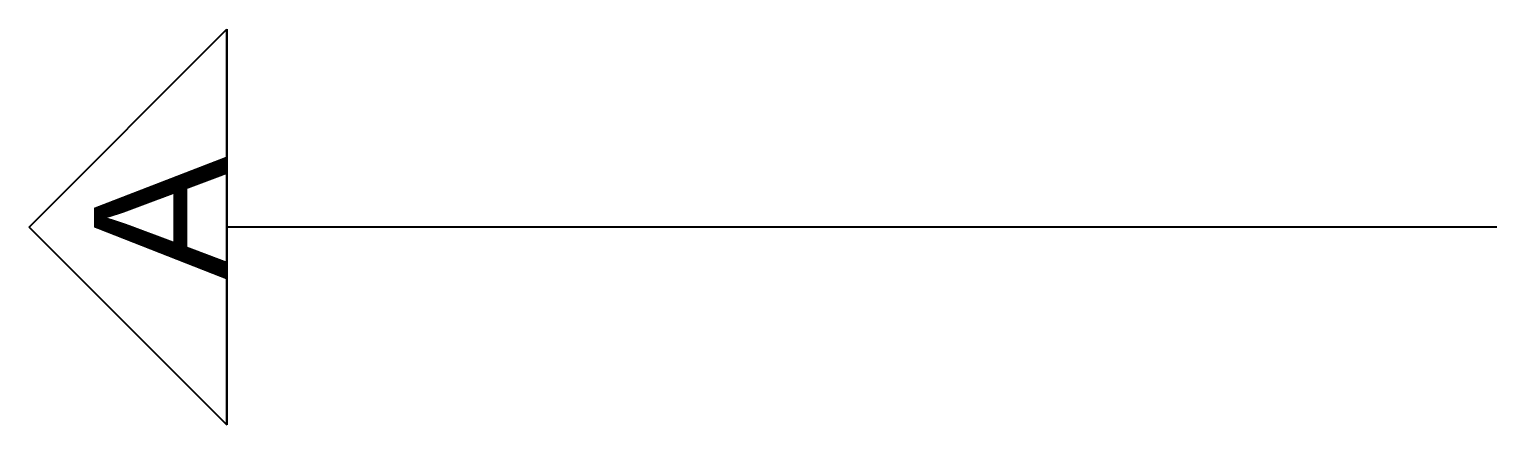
# Model space of a CAD drawing. Header units: metres. Extents: x -355 to 973, y -73 to 238.
# Drawn here: x 691.301 to 694.99, y 123.017 to 124.017 of the extents above; entities that cross this region are included whole.
import ezdxf

# ---------------------------------------------------------------- set-up
doc = ezdxf.new("R2010")
doc.units = ezdxf.units.M
doc.header["$LTSCALE"] = 3
doc.header["$MEASUREMENT"] = 0
doc.layers.add('05', color=21, linetype='Continuous', lineweight=5)
doc.styles.get("Standard").update_dxf_attribs({"font": 'arial.ttf'})

msp = doc.modelspace()

# ---------------------------------------------------------------- linework, layer by layer
at = {"color": 240, "true_color": 0xed1f24}
for p, q in [((691.301, 123.517), (691.801, 124.017)), ((691.801, 123.517), (691.801, 124.017)), ((691.801, 124.017), (691.801, 123.517)), ((691.301, 123.517), (691.801, 123.017)), ((691.801, 123.017), (691.301, 123.517)), ((715.114, 123.517), (691.801, 123.517)), ((691.801, 123.517), (691.801, 123.017)), ((691.801, 123.017), (691.801, 123.517))]:
    msp.add_line(p, q, dxfattribs=at)

# ---------------------------------------------------------------- texts
at = {"layer": '05', "insert": (691.7985, 123.3843), "char_height": 0.3338, "width": 2.976737, "attachment_point": 7, "rotation": 90}
msp.add_mtext('A', dxfattribs=at)

doc.saveas('drawing.dxf')
